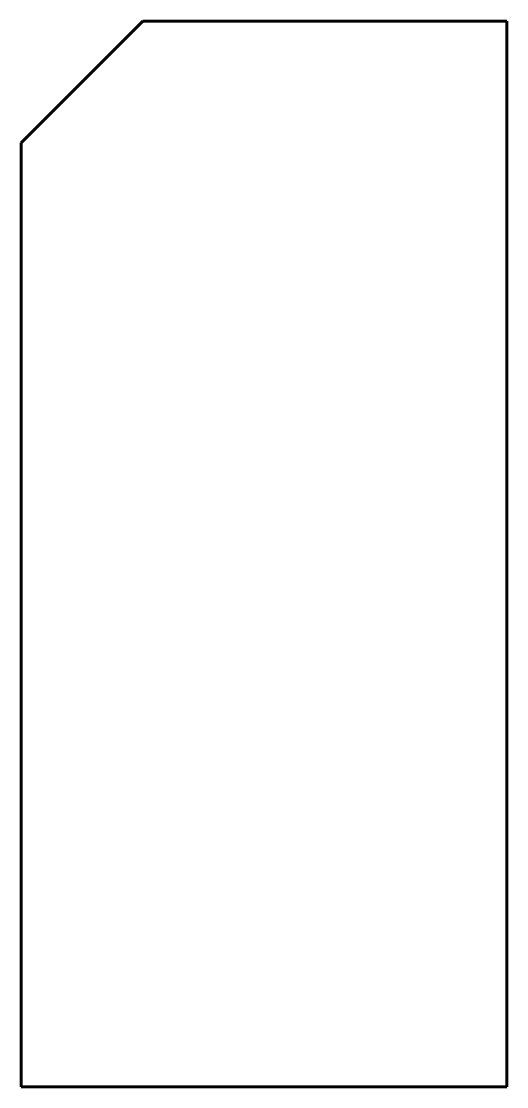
# Model space of a CAD drawing. Header units: millimetres. Extents: x -2.1 to 0, y 5.25 to 9.87.
import ezdxf

# ---------------------------------------------------------------- set-up
doc = ezdxf.new("R2010")
doc.units = ezdxf.units.MM
doc.linetypes.add('K5LT_BASIC', pattern=[0])

msp = doc.modelspace()

# ---------------------------------------------------------------- linework, layer by layer
at = {"color": 150, "linetype": 'K5LT_BASIC', "lineweight": 60, "true_color": 0x0080ff}
for p, q in [((-1.5784, 9.866), (-2.1047, 9.3397)), ((0, 9.866), (-1.5784, 9.866)), ((0, 7.769), (0, 9.866)), ((-2.1047, 9.3397), (-2.1047, 7.6954)), ((0, 7.769), (0, 5.2476)), ((-2.1047, 7.6954), (-2.1047, 5.2476)), ((-2.1047, 5.2476), (0, 5.2476)), ((0, 5.2619), (0, 5.2476)), ((0, 5.2476), (0, 5.2619))]:
    msp.add_line(p, q, dxfattribs=at)

doc.saveas('drawing.dxf')
